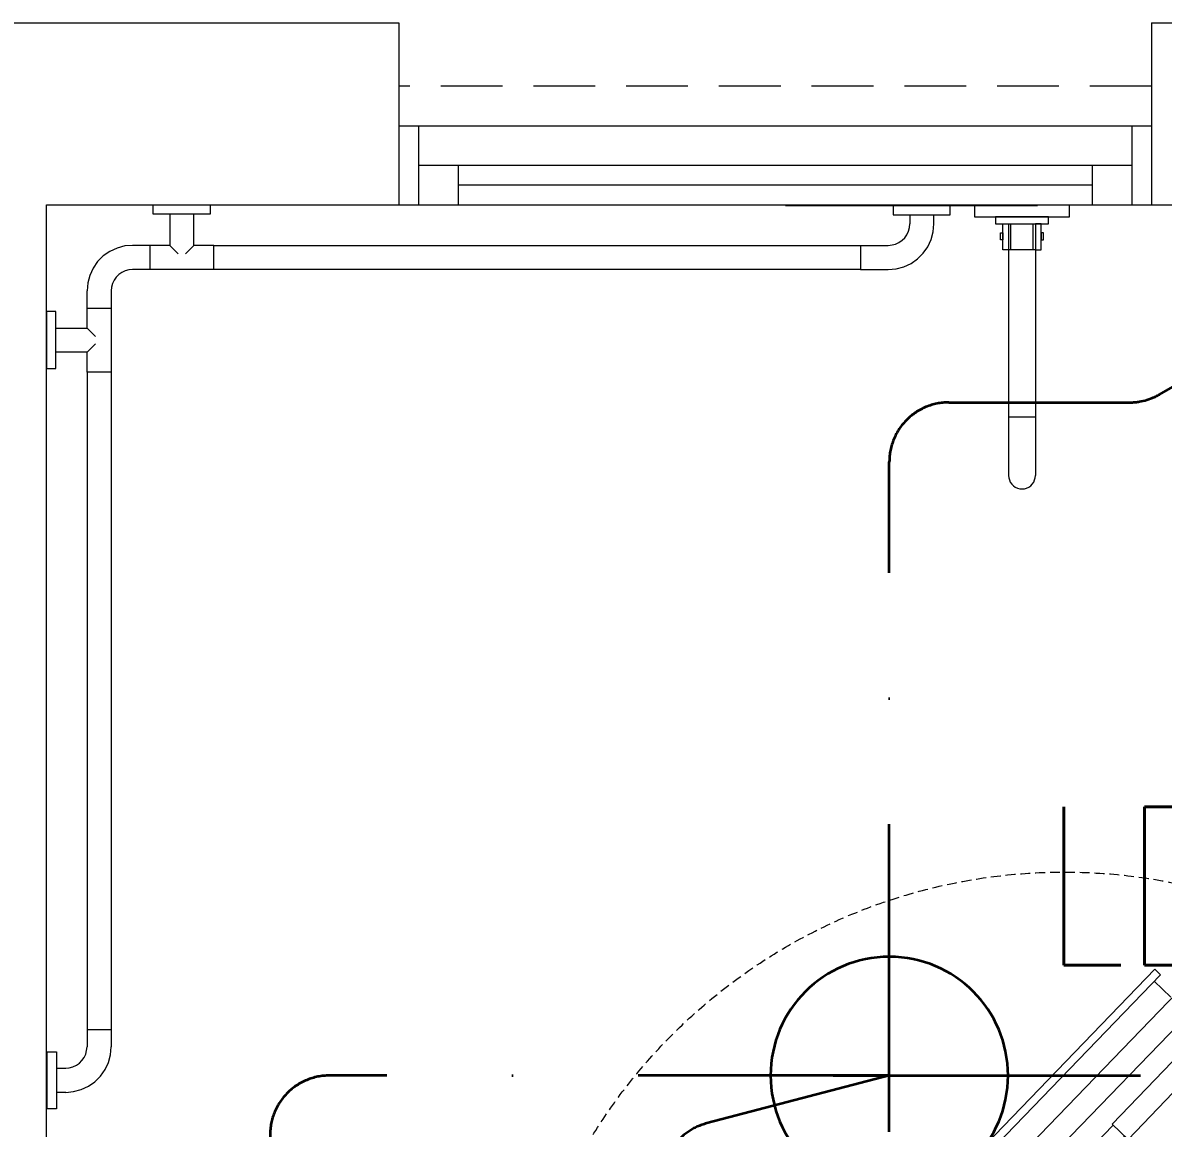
# Model space of a CAD drawing. Header units: inches. Extents: x -12418 to 57169, y -29325 to 19878.
# Drawn here: x 8278 to 9719, y 7406 to 8803 of the extents above; entities that cross this region are included whole.
import ezdxf
from ezdxf.enums import TextEntityAlignment as Align

# ---------------------------------------------------------------- set-up
doc = ezdxf.new("R2010")
doc.units = ezdxf.units.IN
doc.header["$LTSCALE"] = 25
doc.header["$MEASUREMENT"] = 0
for name, pattern in [('00-Ground Floor$0$HIDDEN2', [0.1875, 0.125, -0.0625]), ('00-Ground Floor$0$TRATTEGGIATA', [0.75, 0.5, -0.25]), ('DASHDOT', [25.4, 12.7, -6.35, 0, -6.35])]:
    doc.linetypes.add(name, pattern=pattern)
doc.layers.get('0').update_dxf_attribs({"color": 8})
for name, color, linetype, lineweight in [('00-Ground Floor$0$Aluminum', 251, 'Continuous', 5), ('00-Ground Floor$0$LOADING', 253, 'Continuous', 5), ('00-Ground Floor$0$Proj', 251, 'Continuous', 5), ('00-Ground Floor$0$SANIT', 250, 'Continuous', 5), ('00-Ground Floor$0$Walls', 251, 'Continuous', 5), ('E-LITE-CIRC-NUMB', 6, 'Continuous', 25), ('E-LITE-CLNG @ 100', 150, 'Continuous', 35), ('E-LITE-CLNG-CNDT', 6, 'DASHDOT', 35), ('E-LITE-CTRL', 6, 'Continuous', 25), ('E-LITE-IDEN', 6, 'Continuous', 25)]:
    doc.layers.add(name, color=color, linetype=linetype, lineweight=lineweight)
doc.styles.add('DC_Simplex', font='SIMPLEX.shx', dxfattribs={"width": 0.7})

# ---------------------------------------------------------------- blocks, each defined once
blk = doc.blocks.new('00-Ground Floor$0$Wheelchair')
for p, q in [((9688.8, 4580.4), (9636.3, 4519)), ((9688.8, 4580.4), (9913.2, 4363.8)), ((9695.9, 4532.4), (9716, 4554.1)), ((9695.9, 4532.4), (9738.4, 4489.9)), ((9647.3, 4524.1), (9584.2, 4494.7)), ((9709.9, 4426.2), (9647.3, 4524.1)), ((9762.6, 4492.4), (9766.7, 4505.2)), ((9584.2, 4494.7), (9568.2, 4476.7)), ((9698.4, 4444.2), (9735.9, 4492.5)), ((9738.4, 4489.9), (9752.5, 4485)), ((9752.5, 4485), (9762.6, 4492.4)), ((9968.8, 4285), (9757.7, 4488.8)), ((9568.2, 4476.7), (9665.9, 4393.6)), ((9586.8, 4461), (9580.1, 4453.2)), ((9580.1, 4453.2), (9656.4, 4390)), ((9709.9, 4426.2), (9663.7, 4398.5)), ((9779.1, 4383.2), (9709.9, 4426.2)), ((9900.5, 4350.6), (9959.2, 4411.4)), ((9959.2, 4411.4), (10010.4, 4361.2)), ((9656.4, 4390), (9661.8, 4397.1)), ((9951.7, 4408.7), (9954.5, 4406)), ((9665.9, 4393.6), (9695.8, 4341.1)), ((9759.9, 4375.2), (9778.4, 4384.2)), ((9778.4, 4384.2), (9904.8, 4281.6)), ((9933.8, 4386.5), (9932, 4388.3)), ((9934.6, 4342.8), (9980.6, 4390.4)), ((9975.8, 4385.5), (10035.6, 4327.8)), ((9452.6, 4357.1), (9469.8, 4373.8)), ((9469.8, 4373.8), (9557.2, 4280)), ((9759.9, 4375.2), (9711.9, 4320.3)), ((9426, 4292.7), (9452.6, 4357.1)), ((9486.4, 4356), (9493.9, 4363)), ((9493.9, 4363), (9560.4, 4289.7)), ((9934.3, 4342.8), (9906.5, 4356.1)), ((9950.7, 4359.5), (9980.6, 4330.3)), ((10015.9, 4307.3), (9956.1, 4365)), ((10010.4, 4361.2), (10005.8, 4356.5)), ((9695.8, 4341.1), (9709.9, 4321.7)), ((9732.8, 4330.6), (9756, 4349.7)), ((9756, 4349.7), (9802, 4345.5)), ((9802, 4345.5), (9893.6, 4285.1)), ((9934.7, 4342.9), (10054.3, 4227.4)), ((9732.8, 4330.6), (9727.3, 4319.9)), ((9980.6, 4330.3), (9986.1, 4336)), ((9751.1, 4275.1), (9711.9, 4320.3)), ((9778.1, 4291.7), (9727.3, 4319.9)), ((9371.6, 4248.8), (9430.7, 4303.9)), ((9975.4, 4291.3), (9984.9, 4294.4)), ((9526.6, 4234.6), (9426, 4292.7)), ((9526.6, 4234.6), (9552.2, 4282)), ((9560.4, 4289.7), (9553.6, 4283.9)), ((9557.2, 4280), (9611, 4252.4)), ((9775.8, 4283), (9778.1, 4291.7)), ((9789, 4271.5), (9775.8, 4283)), ((9890.5, 4287.2), (9880.7, 4247.5)), ((9891.8, 4246.6), (9904.8, 4281.6)), ((9893.6, 4285.1), (9904.8, 4281.6)), ((9904.8, 4281.6), (9992.8, 4255.2)), ((9964, 4272.7), (9966.8, 4282.3)), ((9966.8, 4282.3), (9975.4, 4291.3)), ((10121.6, 4286.3), (10128.5, 4293.5)), ((10121.6, 4286.3), (10499.3, 3921.8)), ((10128.5, 4293.5), (10506.2, 3929)), ((9770.8, 4244.3), (9751.1, 4275.1)), ((9836.1, 4243.1), (9789, 4271.5)), ((9977.3, 4259.9), (9964, 4272.7)), ((9967.7, 4265.7), (9965.5, 4263.4)), ((10489.5, 3888.5), (10084.1, 4279.7)), ((10129.9, 4278.3), (10109.5, 4257.2)), ((10137.1, 4271.4), (10116.7, 4250.3)), ((9611, 4252.4), (9631.1, 4239.2)), ((9992.8, 4255.2), (10043.4, 4233.2)), ((10183.1, 4143.7), (10063.9, 4258.7)), ((9371.6, 4248.8), (9598.1, 4034.2)), ((9419.9, 4243.9), (9399.1, 4222.7)), ((9419.9, 4243.9), (9464.3, 4203.2)), ((9508.1, 4245.3), (9461.6, 4205.7)), ((9579.9, 4186.9), (9632.5, 4237.3)), ((9679.4, 4200.1), (9632.5, 4237.3)), ((9989.6, 3975.8), (9770.8, 4244.3)), ((9879.4, 4247.6), (9836.1, 4243.1)), ((9891.8, 4246.6), (9879.4, 4247.6)), ((9966.5, 4198.9), (9891.8, 4246.6)), ((9572.7, 4167.4), (9526.6, 4234.6)), ((10043.4, 4233.2), (10099.8, 4203.2)), ((9623.1, 4216), (9605.2, 4191.9)), ((9623.1, 4216), (9633.6, 4221.9)), ((9664, 4172.4), (9633.6, 4221.9)), ((9464.3, 4203.2), (9469.8, 4189.4)), ((9711.1, 4181.9), (9679.4, 4200.1)), ((10005.5, 4168.6), (9966.5, 4198.9)), ((10099.8, 4203.2), (10116.9, 4183)), ((9469.8, 4189.4), (9462.9, 4179)), ((9679.2, 3982.3), (9466.2, 4184.1)), ((9579.9, 4186.9), (9571.7, 4168)), ((9605.2, 4191.9), (9611.4, 4146.2)), ((9989.1, 3975.3), (9711.1, 4181.9)), ((10116.9, 4183), (10155.6, 4163.8)), ((10130.2, 4164), (10120, 4181.2)), ((9462.9, 4179), (9450.3, 4174.3)), ((9571.7, 4168), (9679.8, 4046.3)), ((9672.6, 4175.1), (9664, 4172.4)), ((9684.7, 4162.4), (9672.6, 4175.1)), ((10047.5, 4143.9), (10005.5, 4168.6)), ((9715.1, 4116.7), (9684.7, 4162.4)), ((10087.4, 4131), (10130.2, 4164)), ((10155.6, 4163.8), (10251.2, 4093.6)), ((9611.4, 4146.2), (9675.8, 4057.3)), ((9851.9, 4142.1), (9833.2, 4122.2)), ((9849, 4139.2), (9835.9, 4124.9)), ((10087.4, 4131), (10047.5, 4143.9)), ((9816.8, 4105.4), (9835.9, 4124.9)), ((10135, 4071.7), (10087.4, 4131)), ((9712.6, 4073.2), (9715.1, 4116.7)), ((10251.2, 4093.6), (10204.7, 4088.4)), ((10251.2, 4093.6), (10275.8, 4069.8)), ((10204.7, 4088.4), (10101.2, 3978.7)), ((9673.6, 4060.4), (9712.8, 4071.9)), ((9714.2, 4060.8), (9712.6, 4073.2)), ((10097.7, 4073.5), (9997.2, 3968.1)), ((10187.6, 4070.2), (10097.7, 4073.5)), ((10275.8, 4069.8), (10283, 4047)), ((9675.8, 4057.3), (9679.8, 4046.3)), ((9714.2, 4060.8), (9679.8, 4046.3)), ((9765.1, 3988.4), (9714.2, 4060.8)), ((9610.7, 4047.5), (9552.6, 3986.2)), ((9619.9, 4014.1), (9605.4, 4041.3)), ((9679.8, 4046.3), (9710.1, 3959.6)), ((10283, 4047), (10281.4, 4032.7)), ((10469.2, 3867.5), (10283.1, 4047.1)), ((10281.4, 4032.7), (10176, 3886.7)), ((9576.3, 4012.7), (9574.4, 4014.4)), ((9619.9, 4013.8), (9574.4, 3965.8)), ((9619.9, 4013.8), (9740.6, 3899.4)), ((10271, 4018.3), (10309.2, 3981.4)), ((9554.9, 3993.8), (9557.7, 3991.1)), ((9604, 3997), (9634.5, 3968.4)), ((10294.8, 3967.5), (10259.1, 4001.9)), ((9552.6, 3986.2), (9605, 3937.3)), ((9659, 3934.2), (9598.7, 3991.4)), ((9681.9, 3984.4), (9673.3, 3975.3)), ((9691.3, 3987.6), (9681.9, 3984.4)), ((9704.7, 3974.8), (9691.3, 3987.6)), ((9698.5, 3984.2), (9700.7, 3986.4)), ((9797.1, 3950.8), (9765.1, 3988.4)), ((9989.1, 3975.3), (9986.9, 3977.9)), ((10101.2, 3978.7), (10059.8, 3939.5)), ((10101.2, 3978.7), (10167.6, 3911)), ((10310.6, 3982.9), (10291.2, 3962.7)), ((10389.2, 3907.1), (10310.6, 3982.9)), ((9579.2, 3970.8), (9639.5, 3913.6)), ((9634.5, 3968.4), (9629, 3962.7)), ((9673.3, 3975.3), (9670.6, 3965.7)), ((9896.3, 3862.9), (9997.1, 3968)), ((10002.4, 3961.7), (9989.1, 3975.3)), ((9997.1, 3968.1), (9995.9, 3966.7)), ((10003.8, 3963), (10017, 3972.2)), ((10017, 3972.2), (10055.4, 3976.6)), ((10055.4, 3976.6), (10092.1, 3970.4)), ((9710.1, 3959.6), (9734.3, 3910)), ((9823.7, 3909.9), (9797.1, 3950.8)), ((10002.4, 3961.7), (9993.9, 3948)), ((10002.4, 3961.7), (10003.2, 3962.2)), ((10291.2, 3962.7), (10369.7, 3886.9)), ((9605, 3937.3), (9609.5, 3942)), ((9993.9, 3948), (9991.2, 3909.5)), ((10491.3, 3929.5), (10470.9, 3908.4)), ((10499.3, 3921.8), (10506.2, 3929)), ((9734.3, 3910), (9766.8, 3855.1)), ((9838.4, 3870.6), (9823.7, 3909.9)), ((9991.2, 3909.5), (9999, 3873.1)), ((9991.2, 3863.6), (10028.5, 3906.8)), ((10369.7, 3886.9), (10389.2, 3907.1)), ((9830, 3774.5), (9709.7, 3888.4)), ((9689.7, 3867.2), (10098.6, 3479.7)), ((9838.4, 3870.6), (9807.3, 3826.4)), ((9899.8, 3825.8), (9838.4, 3870.6)), ((9886.2, 3755.3), (9991.2, 3863.6)), ((9903.6, 3773.2), (9896.3, 3862.9)), ((9991.2, 3863.6), (10061.7, 3800.3)), ((9766.8, 3855.1), (9787.8, 3838.9)), ((9693.1, 3821.6), (9713.3, 3842.9)), ((9700.4, 3814.7), (9720.5, 3836)), ((9787.8, 3838.9), (9808.6, 3801)), ((9807.3, 3826.4), (9789.7, 3835.8)), ((9684.7, 3829.6), (9677.9, 3822.3)), ((9677.9, 3822.3), (10058.9, 3461.2)), ((9684.7, 3829.6), (10065.8, 3468.5)), ((9808.6, 3801), (9883.1, 3708.7)), ((9945.2, 3681.2), (10086.4, 3793)), ((9883.1, 3708.7), (9886.2, 3755.3)), ((9883.1, 3708.7), (9907.9, 3685.2)), ((10011, 3670.7), (9975, 3704.8)), ((9959.2, 3692.3), (9997.7, 3655.7)), ((9907.9, 3685.2), (9931, 3679)), ((10118.7, 3500.9), (9930.9, 3678.8)), ((9931, 3679), (9945.2, 3681.2)), ((9996.3, 3654.2), (10015.6, 3674.6)), ((10015.6, 3674.6), (10094.8, 3599.5)), ((10075.5, 3579.1), (9996.3, 3654.2)), ((10094.8, 3599.5), (10075.5, 3579.1)), ((10057.7, 3476.1), (10077.9, 3497.4)), ((10065.8, 3468.5), (10058.9, 3461.2))]:
    blk.add_line(p, q)
at = {"color": 30, "linetype": '00-Ground Floor$0$TRATTEGGIATA'}
blk.add_circle((9928.9, 4043.3), 700, dxfattribs=at)
for centre, radius, start, end in [((9941.8, 4398.5), 14.2, 46.0147, 226.0147), ((10025.7, 4317.5), 14.2, 226.0147, 46.0147), ((10074, 4269.2), 14.6, 46.0147, 226.0147), ((9564.6, 4004.1), 14.2, 46.5424, 226.5424), ((9694.4, 4260), 626.4, 320.2511, 335.2615), ((9694.4, 4260), 616.4, 321.5411, 333.0972), ((9649.3, 3923.9), 14.2, 226.5424, 46.5424), ((10097.1, 3872.9), 80.1, 316.0147, 28.3763), ((9699.7, 3877.8), 14.6, 46.5424, 226.5424), ((10479.4, 3878), 14.6, 226.0147, 46.0147), ((10096.6, 3872.4), 80.1, 244.1807, 316.5424), ((9692, 4257.4), 626.4, 297.2956, 312.306), ((9692, 4257.4), 616.4, 299.4599, 311.0159), ((10108.7, 3490.3), 14.6, 226.5424, 46.5424)]:
    blk.add_arc(centre, radius, start, end)
blk = doc.blocks.new('00-Ground Floor')
at = {"layer": '00-Ground Floor$0$Aluminum'}
for p, q in [((8753, 8672.6, 0), (9704.4, 8672.6, 0)), ((8778, 8672.6, 0), (8778, 8572.6, 0)), ((9679.4, 8672.6, 0), (9679.4, 8572.6, 0)), ((8778, 8622.6, 0), (9679.4, 8622.6, 0)), ((8828, 8622.6, 0), (8828, 8572.6, 0)), ((9629.4, 8622.6, 0), (9629.4, 8572.6, 0)), ((9629.4, 8597.6, 0), (8828, 8597.6, 0)), ((8753, 8572.6, 0), (9704.4, 8572.6, 0))]:
    blk.add_line(p, q, dxfattribs=at)
at = {"layer": '00-Ground Floor$0$Proj', "linetype": '00-Ground Floor$0$HIDDEN2', "ltscale": 25}
blk.add_line((9704.4, 8722.6, 0), (8753, 8722.6, 0), dxfattribs=at)
at = {"layer": '00-Ground Floor$0$SANIT'}
for p, q in [((8442.8, 8560.9, 0), (8442.8, 8572.6, 0)), ((8442.8, 8572.6, 0), (8514.8, 8572.6, 0)), ((8514.8, 8560.9, 0), (8442.8, 8560.9, 0)), ((8463.5, 8560.9, 0), (8463.5, 8521.4, 0)), ((8494.1, 8521.4, 0), (8494.1, 8560.9, 0)), ((8514.8, 8572.6, 0), (8514.8, 8560.9, 0)), ((9241.5, 8571.8, 0), (9560.1, 8571.8, 0)), ((9377.9, 8571.8, 0), (9449.9, 8571.8, 0)), ((9377.9, 8571.8, 0), (9377.9, 8560.1, 0)), ((9377.9, 8560.1, 0), (9449.9, 8560.1, 0)), ((9398.6, 8560.1, 0), (9398.6, 8548.4, 0)), ((9429.2, 8548.4, 0), (9429.2, 8560.1, 0)), ((9449.9, 8560.1, 0), (9449.9, 8571.8, 0)), ((9480.5, 8572.6, 0), (9480.5, 8557.6, 0)), ((9600.5, 8557.6, 0), (9600.5, 8572.6, 0)), ((9398.2, 8543.8, 0), (9398.6, 8548.4, 0)), ((9428.3, 8538.4, 0), (9429.2, 8548.4, 0)), ((9480.5, 8557.6, 0), (9600.5, 8557.6, 0)), ((9573.9, 8557.6, 0), (9507.2, 8557.6, 0)), ((9507.2, 8557.6, 0), (9507.2, 8548.4, 0)), ((9507.2, 8548.4, 0), (9573.9, 8548.4, 0)), ((9516.2, 8548.4, 0), (9523.5, 8548.4, 0)), ((9516.2, 8515.6, 0), (9516.2, 8548.4, 0)), ((9523.5, 8548.4, 0), (9523.5, 8515.6, 0)), ((9523.5, 8548.4, 0), (9523.5, 8304.5, 0)), ((9526.5, 8515.6, 0), (9526.5, 8548.4, 0)), ((9554.5, 8515.6, 0), (9554.5, 8548.4, 0)), ((9564.9, 8548.4, 0), (9557.5, 8548.4, 0)), ((9557.5, 8548.4, 0), (9557.5, 8515.6, 0)), ((9557.5, 8548.4, 0), (9557.5, 8304.5, 0)), ((9564.9, 8515.6, 0), (9564.9, 8548.4, 0)), ((9573.9, 8548.4, 0), (9573.9, 8557.6, 0)), ((9389, 8527.8, 0), (9392.3, 8531.1, 0)), ((9392.3, 8531.1, 0), (9395, 8534.9, 0)), ((9395, 8534.9, 0), (9397, 8539.2, 0)), ((9397, 8539.2, 0), (9398.2, 8543.8, 0)), ((9425.7, 8528.7, 0), (9428.3, 8538.4, 0)), ((9513.2, 8537.4, 0), (9516.2, 8537.4, 0)), ((9513.2, 8528.6, 0), (9513.2, 8537.4, 0)), ((9516.2, 8537.4, 0), (9516.2, 8528.6, 0)), ((9567.9, 8537.4, 0), (9564.9, 8537.4, 0)), ((9564.9, 8537.4, 0), (9564.9, 8528.6, 0)), ((9567.9, 8528.6, 0), (9567.9, 8537.4, 0)), ((8397, 8518, 0), (8387.9, 8513.7, 0)), ((8406.7, 8520.6, 0), (8397, 8518, 0)), ((8416.7, 8521.4, 0), (8406.7, 8520.6, 0)), ((8438.3, 8521.4, 0), (8416.7, 8521.4, 0)), ((8438.3, 8521.4, 0), (8438.3, 8490.8, 0)), ((8463.5, 8521.4, 0), (8438.3, 8521.4, 0)), ((8463.5, 8521.4, 0), (8474.3, 8510.6, 0)), ((8494.1, 8521.4, 0), (8483.3, 8510.6, 0)), ((8519.3, 8521.4, 0), (8494.1, 8521.4, 0)), ((8519.3, 8490.8, 0), (8519.3, 8521.4, 0)), ((8519.3, 8521.4, 0), (9336.5, 8521.4, 0)), ((9336.5, 8521.4, 0), (9336.5, 8490.8, 0)), ((9336.5, 8521.4, 0), (9371.6, 8521.4, 0)), ((9371.6, 8521.4, 0), (9376.3, 8521.9, 0)), ((9376.3, 8521.9, 0), (9380.8, 8523.1, 0)), ((9380.8, 8523.1, 0), (9385.1, 8525.1, 0)), ((9385.1, 8525.1, 0), (9389, 8527.8, 0)), ((9415.7, 8511.4, 0), (9421.5, 8519.6, 0)), ((9421.5, 8519.6, 0), (9425.7, 8528.7, 0)), ((9516.2, 8528.6, 0), (9513.2, 8528.6, 0)), ((9564.9, 8528.6, 0), (9567.9, 8528.6, 0)), ((8379.6, 8508, 0), (8372.5, 8500.9, 0)), ((8387.9, 8513.7, 0), (8379.6, 8508, 0)), ((9400.4, 8498.6, 0), (9408.6, 8504.3, 0)), ((9408.6, 8504.3, 0), (9415.7, 8511.4, 0)), ((9523.5, 8515.6, 0), (9516.2, 8515.6, 0)), ((9557.5, 8515.6, 0), (9523.5, 8515.6, 0)), ((9557.5, 8515.6, 0), (9564.9, 8515.6, 0)), ((8366.8, 8492.6, 0), (8362.5, 8483.5, 0)), ((8372.5, 8500.9, 0), (8366.8, 8492.6, 0)), ((8407.4, 8489.2, 0), (8403.2, 8487.2, 0)), ((8412, 8490.4, 0), (8407.4, 8489.2, 0)), ((8416.7, 8490.8, 0), (8412, 8490.4, 0)), ((9336.5, 8490.8, 0), (8416.7, 8490.8, 0)), ((9336.5, 8490.8, 0), (9371.6, 8490.8, 0)), ((9371.6, 8490.8, 0), (9381.6, 8491.7, 0)), ((9381.6, 8491.7, 0), (9391.3, 8494.3, 0)), ((9391.3, 8494.3, 0), (9400.4, 8498.6, 0)), ((8359.9, 8473.9, 0), (8359.1, 8463.8, 0)), ((8362.5, 8483.5, 0), (8359.9, 8473.9, 0)), ((8393.3, 8477.3, 0), (8391.3, 8473.1, 0)), ((8396, 8481.2, 0), (8393.3, 8477.3, 0)), ((8399.3, 8484.5, 0), (8396, 8481.2, 0)), ((8403.2, 8487.2, 0), (8399.3, 8484.5, 0)), ((8359.1, 8442.2, 0), (8359.1, 8463.8, 0)), ((8390.1, 8468.5, 0), (8389.7, 8463.8, 0)), ((8389.7, 8463.8, 0), (8389.7, 8361.2, 0)), ((8391.3, 8473.1, 0), (8390.1, 8468.5, 0)), ((8319.6, 8437.7, 0), (8307.9, 8437.7, 0)), ((8307.9, 8437.7, 0), (8307.9, 8365.7, 0)), ((8319.6, 8365.7, 0), (8319.6, 8437.7, 0)), ((8359.1, 8417, 0), (8359.1, 8442.2, 0)), ((8359.1, 8442.2, 0), (8389.7, 8442.2, 0)), ((8319.6, 8417, 0), (8359.1, 8417, 0)), ((8359.1, 8417, 0), (8369.9, 8406.2, 0)), ((8359.1, 8386.4, 0), (8369.9, 8397.2, 0)), ((8359.1, 8386.4, 0), (8319.6, 8386.4, 0)), ((8359.1, 8361.2, 0), (8359.1, 8386.4, 0)), ((8307.9, 8365.7, 0), (8319.6, 8365.7, 0)), ((8389.7, 8361.2, 0), (8359.1, 8361.2, 0)), ((8359.1, 8361.2, 0), (8359.1, 7530.5, 0)), ((8389.7, 8361.2, 0), (8389.7, 7530.5, 0)), ((9523.5, 8304.5, 0), (9523.5, 8230.8, 0)), ((9557.5, 8304.5, 0), (9523.5, 8304.5, 0)), ((9557.5, 8304.5, 0), (9557.5, 8230.8, 0)), ((9523.5, 8230.8, 0), (9523.8, 8227.8, 0)), ((9557.3, 8227.8, 0), (9557.5, 8230.8, 0)), ((9523.8, 8227.8, 0), (9524.6, 8225, 0)), ((9524.6, 8225, 0), (9525.8, 8222.3, 0)), ((9525.8, 8222.3, 0), (9527.5, 8219.9, 0)), ((9527.5, 8219.9, 0), (9529.6, 8217.8, 0)), ((9529.6, 8217.8, 0), (9532, 8216.1, 0)), ((9532, 8216.1, 0), (9534.7, 8214.8, 0)), ((9534.7, 8214.8, 0), (9537.6, 8214, 0)), ((9537.6, 8214, 0), (9540.5, 8213.8, 0)), ((9540.5, 8213.8, 0), (9543.5, 8214, 0)), ((9543.5, 8214, 0), (9546.4, 8214.8, 0)), ((9546.4, 8214.8, 0), (9549, 8216.1, 0)), ((9549, 8216.1, 0), (9551.5, 8217.8, 0)), ((9551.5, 8217.8, 0), (9553.6, 8219.9, 0)), ((9553.6, 8219.9, 0), (9555.3, 8222.3, 0)), ((9555.3, 8222.3, 0), (9556.5, 8225, 0)), ((9556.5, 8225, 0), (9557.3, 8227.8, 0)), ((8359.1, 7530.5, 0), (8359.1, 7508.9, 0)), ((8389.7, 7530.5, 0), (8359.2, 7530.5, 0)), ((8389.7, 7530.5, 0), (8389.7, 7508.9, 0)), ((8358.6, 7504.2, 0), (8359.1, 7508.9, 0)), ((8388.8, 7498.9, 0), (8389.7, 7508.9, 0)), ((8308.7, 7430.6, 0), (8308.7, 7502.6, 0)), ((8308.7, 7502.6, 0), (8320.4, 7502.6, 0)), ((8320.4, 7502.6, 0), (8320.4, 7430.6, 0)), ((8352.7, 7491.6, 0), (8355.4, 7495.4, 0)), ((8355.4, 7495.4, 0), (8357.4, 7499.7, 0)), ((8357.4, 7499.7, 0), (8358.6, 7504.2, 0)), ((8386.2, 7489.2, 0), (8388.8, 7498.9, 0)), ((8320.4, 7481.9, 0), (8332.1, 7481.9, 0)), ((8332.1, 7481.9, 0), (8336.7, 7482.3, 0)), ((8336.7, 7482.3, 0), (8341.3, 7483.5, 0)), ((8341.3, 7483.5, 0), (8345.6, 7485.5, 0)), ((8345.6, 7485.5, 0), (8349.4, 7488.2, 0)), ((8349.4, 7488.2, 0), (8352.7, 7491.6, 0)), ((8376.2, 7471.9, 0), (8381.9, 7480.1, 0)), ((8381.9, 7480.1, 0), (8386.2, 7489.2, 0)), ((8360.9, 7459, 0), (8369.1, 7464.8, 0)), ((8369.1, 7464.8, 0), (8376.2, 7471.9, 0)), ((8332.1, 7451.3, 0), (8320.4, 7451.3, 0)), ((8332.1, 7451.3, 0), (8342.1, 7452.2, 0)), ((8342.1, 7452.2, 0), (8351.8, 7454.8, 0)), ((8351.8, 7454.8, 0), (8360.9, 7459, 0)), ((8320.4, 7430.6, 0), (8308.7, 7430.6, 0))]:
    blk.add_line(p, q, dxfattribs=at)
at = {"layer": '00-Ground Floor$0$Walls'}
for p, q in [((6829.5, 8802.6, 0), (8753, 8802.6, 0)), ((8753, 8802.6, 0), (8753, 8572.6, 0)), ((9704.4, 8802.6, 0), (11449.3, 8802.6)), ((9704.4, 8802.6, 0), (9704.4, 8572.6, 0)), ((8307.9, 8572.6, 0), (8753, 8572.6, 0)), ((8307.9, 6372.6, 0), (8307.9, 8572.6, 0)), ((9704.4, 8572.6, 0), (10437.9, 8572.6, 0))]:
    blk.add_line(p, q, dxfattribs=at)
at = {"layer": '00-Ground Floor$0$LOADING', "rotation": 90.00000000000001}
blk.add_blockref('00-Ground Floor$0$Wheelchair', (13637.2, -2899.3, 0), dxfattribs=at)
blk = doc.blocks.new('DC_LT-CL-Point')
for p, q in [((0, -0.711), (0, 0.711)), ((0.711, 0), (-0.711, 0))]:
    blk.add_line(p, q)
blk.add_circle((0, 0), 1.5)
at = {"layer": 'E-LITE-CIRC-NUMB', "style": 'DC_Simplex', "width": 0.7, "flags": 8}
blk.add_attdef('CIRCUIT', text='', height=2, rotation=360, dxfattribs=at).set_placement((-3.364, 1.5), align=Align.RIGHT)
at = {"layer": 'E-LITE-CTRL', "style": 'DC_Simplex', "width": 0.7, "flags": 8}
blk.add_attdef('CONTROL', (3.364, -3.498), '', height=2, rotation=360, dxfattribs=at)
at = {"layer": 'E-LITE-IDEN', "style": 'DC_Simplex', "width": 0.7, "flags": 8}
blk.add_attdef('TYPE', (3.364, 1.5), '', height=2, rotation=360, dxfattribs=at)

msp = doc.modelspace()

# ---------------------------------------------------------------- linework, layer by layer
at = {"layer": 'E-LITE-CLNG-CNDT', "elevation": 0}
for points in [[(9372.9, 7472.6), (9372.9, 8248, -0.414214), (9447.9, 8323), (9676.6, 8323, 0.131652), (9714.1, 8333), (10129, 8572.6)], [(9372.9, 7472.6), (8665.4, 7472.6, 0.414214), (8590.4, 7397.6), (8590.4, 4739.2, -0.414214), (8515.4, 4664.2), (7632.9, 4664.2)], [(9372.9, 7472.6), (9142.1, 7412.2, 0.341152), (9086.1, 7339.7), (9086.1, 6435.1)]]:
    msp.add_lwpolyline(points, format="xyb", dxfattribs=at)
msp.add_lwpolyline([(9372.9, 7472.6), (11602.9, 7472.6)], dxfattribs=at)

# ---------------------------------------------------------------- block references
at = {"layer": 'E-LITE-CLNG @ 100'}
ref = msp.add_blockref('DC_LT-CL-Point', (9372.9, 7472.6, 0), dxfattribs=dict(at, xscale=-99.99999999999999, yscale=99.99999999999999, zscale=99.99999999999999))
ref.add_attrib('TYPE', 'LD4', (9569.3, 7611.9, 0), dxfattribs={"layer": 'E-LITE-IDEN', "height": 200, "style": 'DC_Simplex', "width": 0.7, "flags": 8})
at = {"layer": 'E-LITE-CLNG-CNDT'}
msp.add_blockref('00-Ground Floor', (0, 0), dxfattribs=at)

doc.saveas('drawing.dxf')
